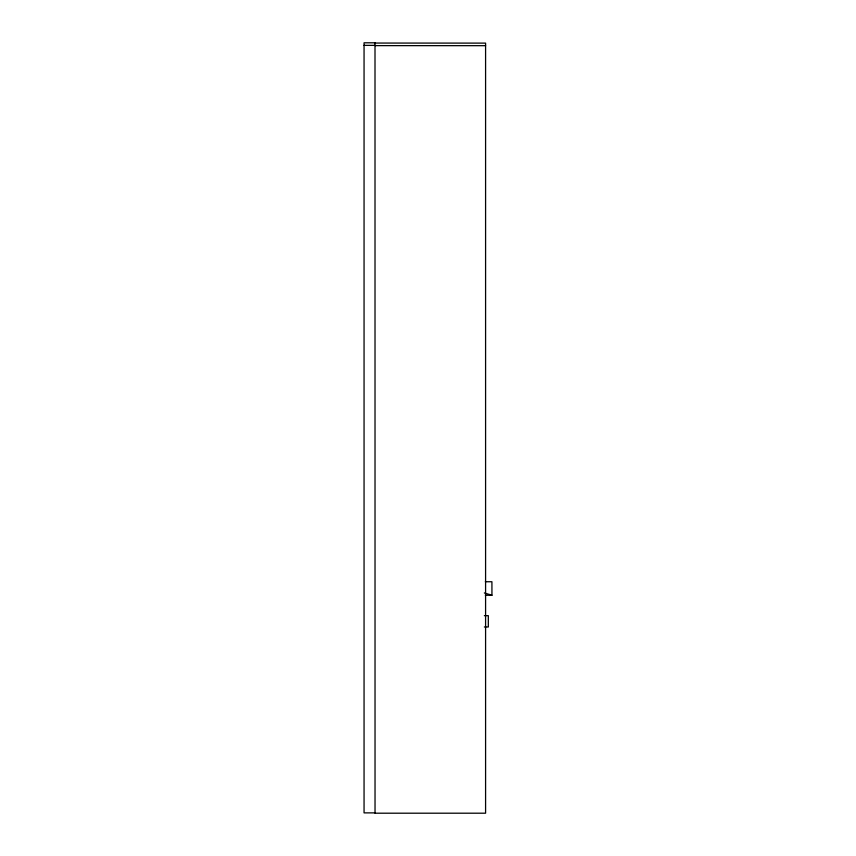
<?xml version="1.0" encoding="UTF-8"?>
<svg xmlns="http://www.w3.org/2000/svg" width="856" height="856" viewBox="0 0 856 856"><rect width="100%" height="100%" fill="white"/><g stroke="black" fill="none" stroke-linecap="round" stroke-linejoin="round"><path stroke-width="1.28" d="M375.003 43.057L485.587 43.121L485.587 813.2L375.035 813.2L375.003 42.8L364.057 42.8L364.057 812.879L375.003 812.879M364.057 45.368L375.003 45.368M375.003 45.625L485.587 45.678M485.331 581.738L491.922 581.738L491.943 595.262L485.352 595.262M484.357 615.667L488.316 615.667L488.327 626.977L484.368 626.977M489.386 594.513L491.943 595.262L484.336 592.941"/></g></svg>
